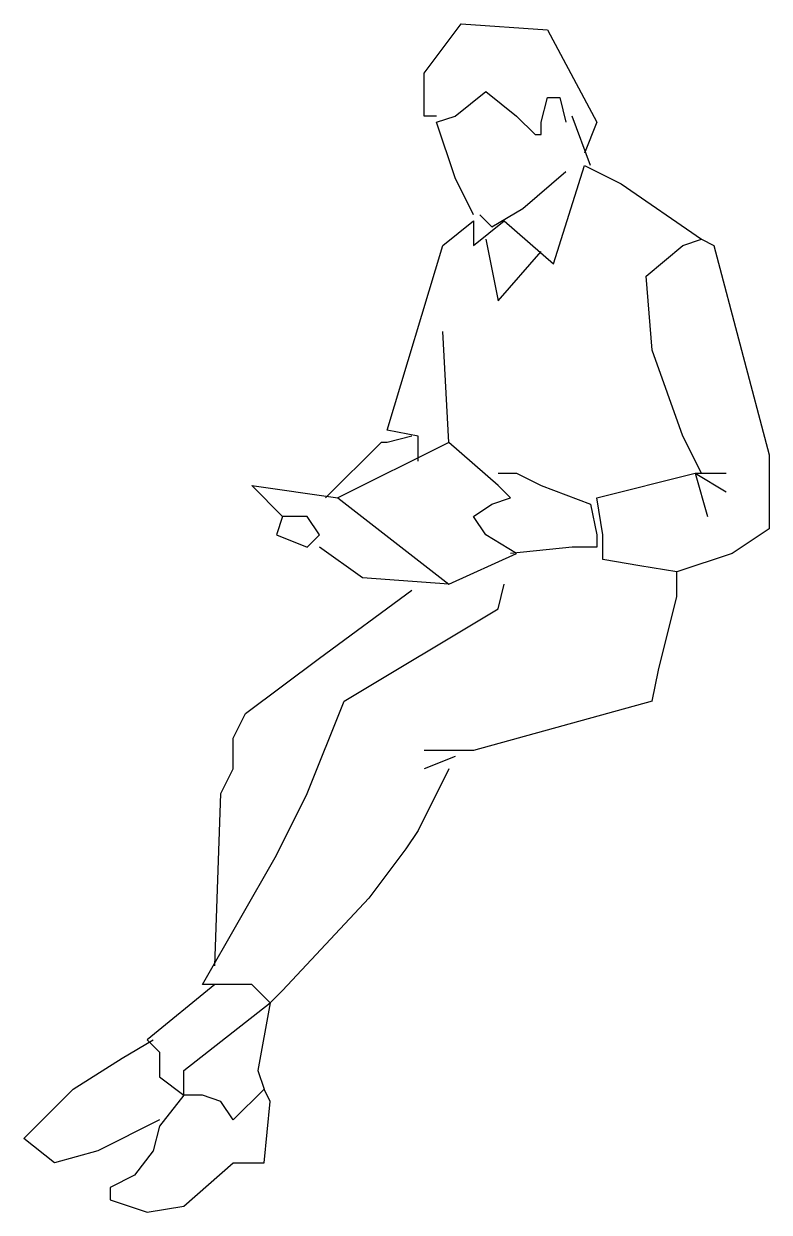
# Model space of a CAD drawing. Extents: x -18.94 to -18.18, y -5.57 to -4.36.
import ezdxf

# ---------------------------------------------------------------- set-up
doc = ezdxf.new("R2010")
doc.units = 0
doc.header["$MEASUREMENT"] = 0
doc.layers.get('0').update_dxf_attribs({"linetype": 'CONTINUOUS'})

msp = doc.modelspace()

# ---------------------------------------------------------------- linework, layer by layer
for p, q in [((-18.5326, -4.409), (-18.4951, -4.359)), ((-18.4951, -4.359), (-18.4075, -4.3652)), ((-18.4075, -4.3652), (-18.3575, -4.4591)), ((-18.5326, -4.4528), (-18.5326, -4.409)), ((-18.5013, -4.4528), (-18.47, -4.4278)), ((-18.47, -4.4278), (-18.4388, -4.4528)), ((-18.4138, -4.4591), (-18.4075, -4.434)), ((-18.4075, -4.434), (-18.395, -4.434)), ((-18.395, -4.434), (-18.3887, -4.4591)), ((-18.5201, -4.4528), (-18.5326, -4.4528)), ((-18.5201, -4.4591), (-18.5013, -4.4528)), ((-18.4388, -4.4528), (-18.42, -4.4716)), ((-18.3637, -4.5028), (-18.3825, -4.4528)), ((-18.5013, -4.5154), (-18.5201, -4.4591)), ((-18.4138, -4.4716), (-18.4138, -4.4591)), ((-18.3575, -4.4591), (-18.37, -4.4903)), ((-18.42, -4.4716), (-18.4138, -4.4716)), ((-18.4325, -4.5466), (-18.3887, -4.5091)), ((-18.4012, -4.6029), (-18.37, -4.5028)), ((-18.37, -4.5028), (-18.3325, -4.5216)), ((-18.4826, -4.5529), (-18.5013, -4.5154)), ((-18.3325, -4.5216), (-18.2511, -4.5779)), ((-18.4638, -4.5654), (-18.4325, -4.5466)), ((-18.5138, -4.5842), (-18.4826, -4.5591)), ((-18.4826, -4.5591), (-18.4826, -4.5842)), ((-18.4826, -4.5842), (-18.4513, -4.5591)), ((-18.4763, -4.5529), (-18.4638, -4.5654)), ((-18.4513, -4.5591), (-18.4012, -4.6029)), ((-18.5701, -4.7718), (-18.5138, -4.5842)), ((-18.47, -4.5779), (-18.4575, -4.6404)), ((-18.3074, -4.6154), (-18.2699, -4.5842)), ((-18.2699, -4.5842), (-18.2511, -4.5779)), ((-18.2511, -4.5779), (-18.2386, -4.5842)), ((-18.2386, -4.5842), (-18.1823, -4.7968)), ((-18.4575, -4.6404), (-18.4138, -4.5904)), ((-18.3012, -4.6905), (-18.3074, -4.6154)), ((-18.5076, -4.7843), (-18.5138, -4.6717)), ((-18.2699, -4.778), (-18.3012, -4.6905)), ((-18.5389, -4.778), (-18.5701, -4.7718)), ((-18.5451, -4.778), (-18.5701, -4.7843)), ((-18.5389, -4.8031), (-18.5389, -4.778)), ((-18.2511, -4.8156), (-18.2699, -4.778)), ((-18.5764, -4.7843), (-18.6327, -4.8406)), ((-18.5076, -4.7843), (-18.6202, -4.8406)), ((-18.5701, -4.7843), (-18.5764, -4.7843)), ((-18.4575, -4.8281), (-18.5076, -4.7843)), ((-18.1823, -4.7968), (-18.1823, -4.8719)), ((-18.4575, -4.8156), (-18.4388, -4.8156)), ((-18.4388, -4.8156), (-18.4138, -4.8281)), ((-18.3575, -4.8406), (-18.2574, -4.8156)), ((-18.2574, -4.8156), (-18.2261, -4.8156)), ((-18.2574, -4.8156), (-18.2261, -4.8343)), ((-18.2574, -4.8156), (-18.2449, -4.8594)), ((-18.6764, -4.8594), (-18.7077, -4.8281)), ((-18.7077, -4.8281), (-18.6202, -4.8406)), ((-18.445, -4.8406), (-18.4575, -4.8281)), ((-18.4138, -4.8281), (-18.3637, -4.8468)), ((-18.6202, -4.8406), (-18.5076, -4.9282)), ((-18.4826, -4.8594), (-18.4638, -4.8468)), ((-18.4638, -4.8468), (-18.445, -4.8406)), ((-18.3637, -4.8468), (-18.3575, -4.8781)), ((-18.3512, -4.8781), (-18.3575, -4.8406)), ((-18.6764, -4.8594), (-18.6827, -4.8781)), ((-18.6514, -4.8594), (-18.6764, -4.8594)), ((-18.6389, -4.8781), (-18.6514, -4.8594)), ((-18.47, -4.8781), (-18.4826, -4.8594)), ((-18.1823, -4.8719), (-18.2199, -4.8969)), ((-18.6827, -4.8781), (-18.6514, -4.8906)), ((-18.6514, -4.8906), (-18.6389, -4.8781)), ((-18.4388, -4.8969), (-18.47, -4.8781)), ((-18.3575, -4.8781), (-18.3575, -4.8906)), ((-18.3512, -4.9031), (-18.3512, -4.8781)), ((-18.5951, -4.9219), (-18.6389, -4.8906)), ((-18.5076, -4.9282), (-18.4388, -4.8969)), ((-18.3825, -4.8906), (-18.445, -4.8969)), ((-18.3575, -4.8906), (-18.3825, -4.8906)), ((-18.2199, -4.8969), (-18.2762, -4.9156)), ((-18.3137, -4.9094), (-18.3512, -4.9031)), ((-18.2762, -4.9156), (-18.3137, -4.9094)), ((-18.5076, -4.9282), (-18.5951, -4.9219)), ((-18.2762, -4.9407), (-18.2762, -4.9156)), ((-18.6389, -5.0032), (-18.5451, -4.9344)), ((-18.4575, -4.9532), (-18.4513, -4.9282)), ((-18.2949, -5.0157), (-18.2762, -4.9407)), ((-18.6139, -5.047), (-18.4575, -4.9532)), ((-18.714, -5.0595), (-18.6389, -5.0032)), ((-18.3012, -5.047), (-18.2949, -5.0157)), ((-18.6514, -5.1408), (-18.6139, -5.047)), ((-18.3012, -5.047), (-18.4826, -5.097)), ((-18.7265, -5.0845), (-18.714, -5.0595)), ((-18.7265, -5.1158), (-18.7265, -5.0845)), ((-18.4826, -5.097), (-18.5326, -5.097)), ((-18.5013, -5.1033), (-18.5326, -5.1158)), ((-18.739, -5.1408), (-18.7265, -5.1158)), ((-18.5076, -5.1158), (-18.5389, -5.1783)), ((-18.7452, -5.3159), (-18.739, -5.1408)), ((-18.6827, -5.2034), (-18.6514, -5.1408)), ((-18.5389, -5.1783), (-18.5514, -5.1971)), ((-18.5514, -5.1971), (-18.5889, -5.2471)), ((-18.7578, -5.3347), (-18.6827, -5.2034)), ((-18.5889, -5.2471), (-18.6764, -5.3409)), ((-18.7452, -5.3347), (-18.814, -5.391)), ((-18.7077, -5.3347), (-18.7578, -5.3347)), ((-18.689, -5.3535), (-18.7077, -5.3347)), ((-18.6764, -5.3409), (-18.689, -5.3535)), ((-18.7765, -5.4223), (-18.689, -5.3535)), ((-18.689, -5.3535), (-18.7015, -5.4223)), ((-18.8391, -5.4097), (-18.8078, -5.391)), ((-18.814, -5.391), (-18.814, -5.391)), ((-18.814, -5.391), (-18.8015, -5.4035)), ((-18.8015, -5.4035), (-18.8015, -5.4285)), ((-18.8891, -5.441), (-18.8391, -5.4097)), ((-18.8015, -5.4285), (-18.7765, -5.4473)), ((-18.7765, -5.4473), (-18.7765, -5.4223)), ((-18.7015, -5.4223), (-18.6952, -5.441)), ((-18.9391, -5.4911), (-18.8891, -5.441)), ((-18.6952, -5.441), (-18.7265, -5.4723)), ((-18.689, -5.4535), (-18.6952, -5.441)), ((-18.7765, -5.4473), (-18.8015, -5.4786)), ((-18.7578, -5.4473), (-18.7765, -5.4473)), ((-18.739, -5.4535), (-18.7578, -5.4473)), ((-18.7265, -5.4723), (-18.739, -5.4535)), ((-18.6952, -5.5161), (-18.689, -5.4535)), ((-18.8015, -5.4723), (-18.8641, -5.5036)), ((-18.8015, -5.4786), (-18.8078, -5.5036)), ((-18.9079, -5.5161), (-18.9391, -5.4911)), ((-18.8641, -5.5036), (-18.9079, -5.5161)), ((-18.8078, -5.5036), (-18.8266, -5.5286)), ((-18.7765, -5.5599), (-18.7265, -5.5161)), ((-18.7265, -5.5161), (-18.6952, -5.5161)), ((-18.7265, -5.5161), (-18.7265, -5.5161)), ((-18.8266, -5.5286), (-18.8516, -5.5411)), ((-18.8516, -5.5411), (-18.8516, -5.5536)), ((-18.8516, -5.5536), (-18.814, -5.5661)), ((-18.814, -5.5661), (-18.7765, -5.5599))]:
    msp.add_line(p, q)

doc.saveas('drawing.dxf')
